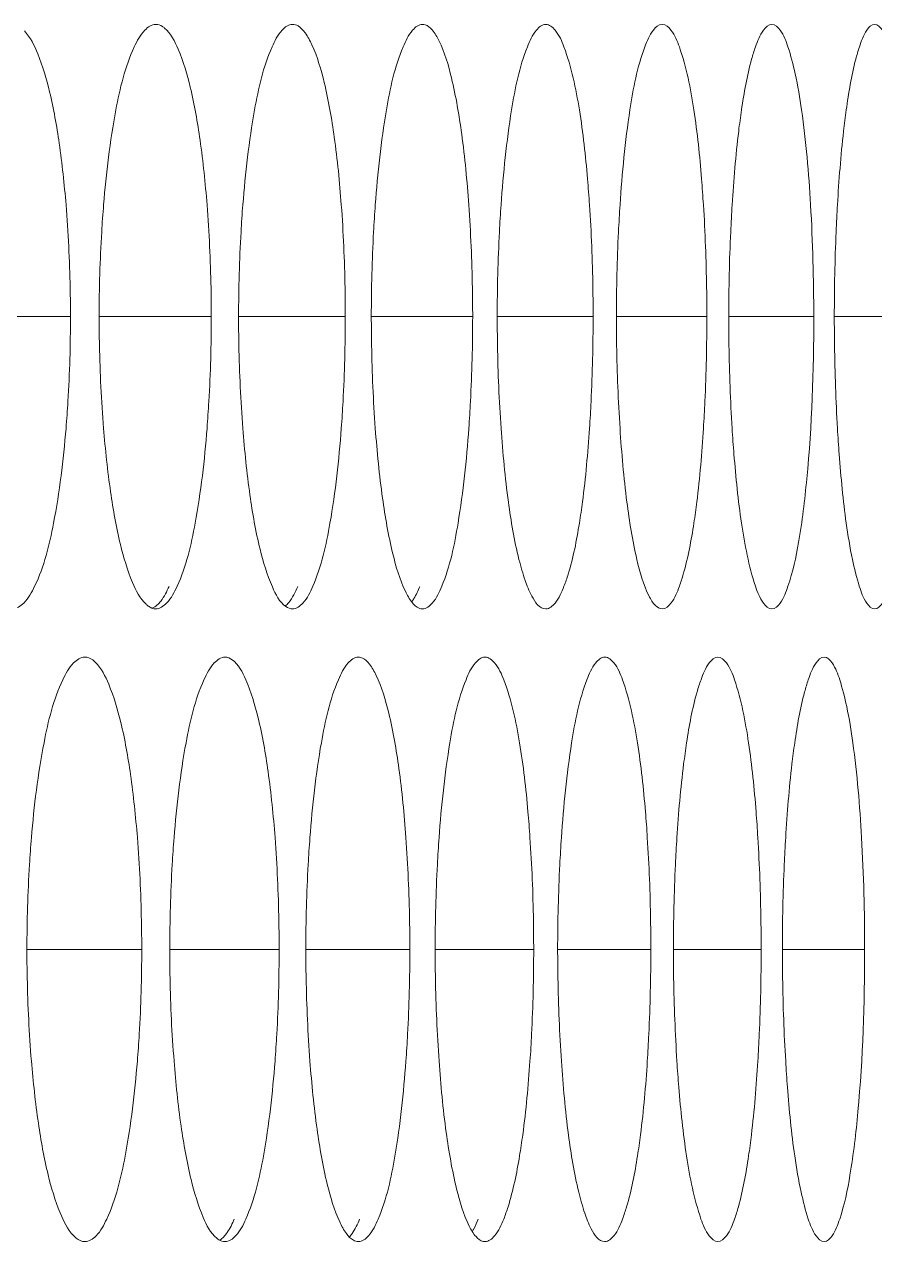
# Model space of a CAD drawing. Header units: millimetres. Extents: x 1177 to 4147, y 93 to 2194.
# Drawn here: x 2907.68 to 2916.4, y 1524.97 to 1537.47 of the extents above; entities that cross this region are included whole.
import ezdxf

# ---------------------------------------------------------------- set-up
doc = ezdxf.new("R2010")
doc.units = ezdxf.units.MM
doc.header["$LTSCALE"] = 0.1
doc.layers.add('标注', color=251, linetype='Continuous', lineweight=9)

msp = doc.modelspace()

# ---------------------------------------------------------------- linework, layer by layer
at = {"layer": '标注'}
for p, q in [((2906.944, 1534.467), (2908.15, 1534.467)), ((2908.444, 1534.467), (2909.595, 1534.467)), ((2909.875, 1534.467), (2910.97, 1534.467)), ((2911.237, 1534.467), (2912.277, 1534.467)), ((2912.529, 1534.467), (2913.513, 1534.467)), ((2913.752, 1534.467), (2914.68, 1534.467)), ((2914.905, 1534.467), (2915.777, 1534.467)), ((2915.988, 1534.467), (2916.804, 1534.467)), ((2907.703, 1527.972), (2908.881, 1527.972)), ((2909.169, 1527.972), (2910.291, 1527.972)), ((2910.565, 1527.972), (2911.632, 1527.972)), ((2911.892, 1527.972), (2912.903, 1527.972)), ((2913.149, 1527.972), (2914.105, 1527.972)), ((2914.337, 1527.972), (2915.237, 1527.972)), ((2915.455, 1527.972), (2916.299, 1527.972))]:
    msp.add_line(p, q, dxfattribs=at)
for points, knots in [([(2909.025, 1537.467), (2908.983, 1537.467), (2908.882, 1537.394), (2908.833, 1537.297), (2908.804, 1537.235)], [0, 0, 0, 0, 0.384136, 1, 1, 1, 1]), ([(2909.115, 1537.429), (2909.108, 1537.435), (2909.082, 1537.455), (2909.049, 1537.467), (2909.025, 1537.467)], [0, 0, 0, 0, 0.282086, 1, 1, 1, 1]), ([(2909.551, 1535.614), (2909.534, 1535.836), (2909.492, 1536.24), (2909.399, 1536.778), (2909.285, 1537.165), (2909.18, 1537.373), (2909.115, 1537.429)], [0, 0, 0, 0, 0.353299, 0.646273, 0.86342, 1, 1, 1, 1]), ([(2910.428, 1537.467), (2910.388, 1537.467), (2910.291, 1537.392), (2910.245, 1537.296), (2910.218, 1537.235)], [0, 0, 0, 0, 0.378328, 1, 1, 1, 1]), ([(2910.929, 1535.614), (2910.912, 1535.846), (2910.871, 1536.268), (2910.775, 1536.818), (2910.671, 1537.179), (2910.57, 1537.371), (2910.514, 1537.433), (2910.485, 1537.45)], [0, 0, 0, 0, 0.364158, 0.661207, 0.874207, 0.947517, 1, 1, 1, 1]), ([(2911.762, 1537.467), (2911.723, 1537.467), (2911.63, 1537.39), (2911.589, 1537.296), (2911.563, 1537.235)], [0, 0, 0, 0, 0.37223, 1, 1, 1, 1]), ([(2912.237, 1535.614), (2912.22, 1535.857), (2912.179, 1536.294), (2912.083, 1536.859), (2911.978, 1537.222), (2911.876, 1537.403), (2911.817, 1537.454), (2911.788, 1537.463)], [0, 0, 0, 0, 0.376417, 0.678059, 0.88637, 0.953961, 1, 1, 1, 1]), ([(2913.027, 1537.467), (2912.989, 1537.467), (2912.9, 1537.388), (2912.862, 1537.296), (2912.838, 1537.235)], [0, 0, 0, 0, 0.36584, 1, 1, 1, 1]), ([(2913.372, 1536.588), (2913.336, 1536.807), (2913.276, 1537.094), (2913.153, 1537.388), (2913.064, 1537.467), (2913.027, 1537.467)], [0, 0, 0, 0, 0.68404, 0.884461, 1, 1, 1, 1]), ([(2914.222, 1537.467), (2914.185, 1537.467), (2914.101, 1537.386), (2914.066, 1537.295), (2914.043, 1537.235)], [0, 0, 0, 0, 0.359161, 1, 1, 1, 1]), ([(2914.547, 1536.588), (2914.514, 1536.807), (2914.456, 1537.094), (2914.342, 1537.386), (2914.258, 1537.467), (2914.222, 1537.467)], [0, 0, 0, 0, 0.688296, 0.888112, 1, 1, 1, 1]), ([(2915.347, 1537.467), (2915.312, 1537.467), (2915.232, 1537.383), (2915.2, 1537.295), (2915.179, 1537.235)], [0, 0, 0, 0, 0.352199, 1, 1, 1, 1]), ([(2915.777, 1534.467), (2915.777, 1534.85), (2915.758, 1535.558), (2915.687, 1536.391), (2915.599, 1536.93), (2915.525, 1537.208), (2915.461, 1537.383), (2915.381, 1537.467), (2915.347, 1537.467)], [0, 0, 0, 0, 0.372429, 0.689732, 0.811883, 0.904664, 0.966442, 1, 1, 1, 1]), ([(2916.402, 1537.467), (2916.369, 1537.467), (2916.293, 1537.381), (2916.265, 1537.295), (2916.245, 1537.235)], [0, 0, 0, 0, 0.34497, 1, 1, 1, 1]), ([(2916.804, 1534.467), (2916.804, 1534.85), (2916.786, 1535.558), (2916.72, 1536.391), (2916.638, 1536.929), (2916.568, 1537.208), (2916.51, 1537.381), (2916.435, 1537.467), (2916.402, 1537.467)], [0, 0, 0, 0, 0.373515, 0.691581, 0.813864, 0.906521, 0.967776, 1, 1, 1, 1]), ([(2908.104, 1535.614), (2908.087, 1535.826), (2908.045, 1536.214), (2907.954, 1536.735), (2907.84, 1537.123), (2907.739, 1537.334), (2907.677, 1537.4)], [0, 0, 0, 0, 0.343252, 0.632232, 0.852748, 1, 1, 1, 1]), ([(2908.804, 1537.235), (2908.709, 1537.032), (2908.581, 1536.487), (2908.516, 1535.94), (2908.49, 1535.614)], [0, 0, 0, 0, 0.407017, 1, 1, 1, 1]), ([(2910.218, 1537.235), (2910.128, 1537.031), (2910.006, 1536.487), (2909.944, 1535.94), (2909.919, 1535.614)], [0, 0, 0, 0, 0.406317, 1, 1, 1, 1]), ([(2911.563, 1537.235), (2911.476, 1537.03), (2911.361, 1536.486), (2911.302, 1535.94), (2911.278, 1535.614)], [0, 0, 0, 0, 0.405644, 1, 1, 1, 1]), ([(2912.838, 1537.235), (2912.755, 1537.029), (2912.647, 1536.485), (2912.591, 1535.94), (2912.568, 1535.614)], [0, 0, 0, 0, 0.405, 1, 1, 1, 1]), ([(2914.043, 1537.235), (2913.965, 1537.028), (2913.863, 1536.484), (2913.81, 1535.94), (2913.789, 1535.614)], [0, 0, 0, 0, 0.404385, 1, 1, 1, 1]), ([(2915.179, 1537.235), (2915.164, 1537.194), (2915.1, 1536.982), (2915.061, 1536.763), (2915.035, 1536.588)], [0, 0, 0, 0, 0.198383, 1, 1, 1, 1]), ([(2916.245, 1537.235), (2916.231, 1537.194), (2916.171, 1536.981), (2916.135, 1536.763), (2916.11, 1536.588)], [0, 0, 0, 0, 0.197891, 1, 1, 1, 1]), ([(2913.476, 1535.614), (2913.47, 1535.703), (2913.445, 1536.028), (2913.41, 1536.353), (2913.372, 1536.588)], [0, 0, 0, 0, 0.272672, 1, 1, 1, 1]), ([(2914.645, 1535.614), (2914.639, 1535.703), (2914.616, 1536.028), (2914.583, 1536.353), (2914.547, 1536.588)], [0, 0, 0, 0, 0.272763, 1, 1, 1, 1]), ([(2915.035, 1536.588), (2915.025, 1536.515), (2914.982, 1536.192), (2914.955, 1535.867), (2914.939, 1535.614)], [0, 0, 0, 0, 0.224658, 1, 1, 1, 1]), ([(2916.11, 1536.588), (2916.1, 1536.515), (2916.06, 1536.192), (2916.035, 1535.866), (2916.02, 1535.614)], [0, 0, 0, 0, 0.224554, 1, 1, 1, 1]), ([(2908.15, 1534.467), (2908.15, 1534.565), (2908.146, 1534.948), (2908.127, 1535.33), (2908.104, 1535.614)], [0, 0, 0, 0, 0.255908, 1, 1, 1, 1]), ([(2908.49, 1535.614), (2908.482, 1535.522), (2908.456, 1535.14), (2908.444, 1534.757), (2908.444, 1534.467)], [0, 0, 0, 0, 0.241932, 1, 1, 1, 1]), ([(2909.595, 1534.467), (2909.595, 1534.565), (2909.591, 1534.948), (2909.573, 1535.33), (2909.551, 1535.614)], [0, 0, 0, 0, 0.255929, 1, 1, 1, 1]), ([(2909.919, 1535.614), (2909.911, 1535.522), (2909.886, 1535.14), (2909.875, 1534.757), (2909.875, 1534.467)], [0, 0, 0, 0, 0.241898, 1, 1, 1, 1]), ([(2910.97, 1534.467), (2910.97, 1534.565), (2910.967, 1534.948), (2910.95, 1535.33), (2910.929, 1535.614)], [0, 0, 0, 0, 0.255949, 1, 1, 1, 1]), ([(2911.278, 1535.614), (2911.271, 1535.522), (2911.247, 1535.14), (2911.237, 1534.757), (2911.237, 1534.467)], [0, 0, 0, 0, 0.241865, 1, 1, 1, 1]), ([(2912.277, 1534.467), (2912.277, 1534.565), (2912.273, 1534.948), (2912.257, 1535.33), (2912.237, 1535.614)], [0, 0, 0, 0, 0.255968, 1, 1, 1, 1]), ([(2912.568, 1535.614), (2912.562, 1535.522), (2912.539, 1535.14), (2912.529, 1534.757), (2912.529, 1534.467)], [0, 0, 0, 0, 0.241834, 1, 1, 1, 1]), ([(2913.513, 1534.467), (2913.513, 1534.565), (2913.51, 1534.948), (2913.495, 1535.33), (2913.476, 1535.614)], [0, 0, 0, 0, 0.255986, 1, 1, 1, 1]), ([(2913.789, 1535.614), (2913.783, 1535.522), (2913.761, 1535.14), (2913.752, 1534.757), (2913.752, 1534.467)], [0, 0, 0, 0, 0.241805, 1, 1, 1, 1]), ([(2914.68, 1534.467), (2914.68, 1534.565), (2914.677, 1534.948), (2914.663, 1535.33), (2914.645, 1535.614)], [0, 0, 0, 0, 0.256003, 1, 1, 1, 1]), ([(2914.939, 1535.614), (2914.934, 1535.522), (2914.913, 1535.14), (2914.905, 1534.757), (2914.905, 1534.467)], [0, 0, 0, 0, 0.241777, 1, 1, 1, 1]), ([(2916.02, 1535.614), (2916.015, 1535.522), (2915.996, 1535.14), (2915.988, 1534.757), (2915.988, 1534.467)], [0, 0, 0, 0, 0.241751, 1, 1, 1, 1]), ([(2908.104, 1533.32), (2908.112, 1533.412), (2908.139, 1533.794), (2908.15, 1534.177), (2908.15, 1534.467)], [0, 0, 0, 0, 0.24194, 1, 1, 1, 1]), ([(2908.444, 1534.467), (2908.444, 1534.369), (2908.448, 1533.986), (2908.467, 1533.604), (2908.49, 1533.32)], [0, 0, 0, 0, 0.255912, 1, 1, 1, 1]), ([(2909.551, 1533.32), (2909.558, 1533.412), (2909.584, 1533.794), (2909.595, 1534.177), (2909.595, 1534.467)], [0, 0, 0, 0, 0.241906, 1, 1, 1, 1]), ([(2909.875, 1534.467), (2909.875, 1534.369), (2909.879, 1533.986), (2909.897, 1533.604), (2909.919, 1533.32)], [0, 0, 0, 0, 0.255933, 1, 1, 1, 1]), ([(2910.929, 1533.32), (2910.936, 1533.412), (2910.96, 1533.794), (2910.97, 1534.177), (2910.97, 1534.467)], [0, 0, 0, 0, 0.241873, 1, 1, 1, 1]), ([(2911.237, 1534.467), (2911.237, 1534.369), (2911.241, 1533.986), (2911.257, 1533.604), (2911.278, 1533.32)], [0, 0, 0, 0, 0.255953, 1, 1, 1, 1]), ([(2912.237, 1533.32), (2912.244, 1533.412), (2912.267, 1533.794), (2912.277, 1534.177), (2912.277, 1534.467)], [0, 0, 0, 0, 0.241842, 1, 1, 1, 1]), ([(2912.529, 1534.467), (2912.529, 1534.369), (2912.533, 1533.986), (2912.548, 1533.604), (2912.568, 1533.32)], [0, 0, 0, 0, 0.255971, 1, 1, 1, 1]), ([(2913.476, 1533.32), (2913.482, 1533.412), (2913.504, 1533.794), (2913.513, 1534.177), (2913.513, 1534.467)], [0, 0, 0, 0, 0.241812, 1, 1, 1, 1]), ([(2913.752, 1534.467), (2913.752, 1534.369), (2913.755, 1533.986), (2913.77, 1533.604), (2913.789, 1533.32)], [0, 0, 0, 0, 0.255989, 1, 1, 1, 1]), ([(2914.645, 1533.32), (2914.651, 1533.412), (2914.671, 1533.794), (2914.68, 1534.177), (2914.68, 1534.467)], [0, 0, 0, 0, 0.241784, 1, 1, 1, 1]), ([(2914.905, 1534.467), (2914.905, 1534.369), (2914.908, 1533.986), (2914.922, 1533.604), (2914.939, 1533.32)], [0, 0, 0, 0, 0.256006, 1, 1, 1, 1]), ([(2915.512, 1531.699), (2915.563, 1531.845), (2915.64, 1532.212), (2915.751, 1533.134), (2915.777, 1533.911), (2915.777, 1534.467)], [0, 0, 0, 0, 0.166119, 0.401654, 1, 1, 1, 1]), ([(2915.988, 1534.467), (2915.988, 1534.369), (2915.991, 1533.986), (2916.004, 1533.604), (2916.02, 1533.32)], [0, 0, 0, 0, 0.256022, 1, 1, 1, 1]), ([(2907.782, 1531.699), (2907.88, 1531.902), (2908.011, 1532.446), (2908.078, 1532.993), (2908.104, 1533.32)], [0, 0, 0, 0, 0.407475, 1, 1, 1, 1]), ([(2908.49, 1533.32), (2908.507, 1533.102), (2908.55, 1532.703), (2908.643, 1532.171), (2908.758, 1531.783), (2908.861, 1531.575), (2908.925, 1531.515)], [0, 0, 0, 0, 0.349668, 0.641268, 0.859711, 1, 1, 1, 1]), ([(2909.244, 1531.699), (2909.338, 1531.903), (2909.463, 1532.447), (2909.526, 1532.994), (2909.551, 1533.32)], [0, 0, 0, 0, 0.406757, 1, 1, 1, 1]), ([(2909.919, 1533.32), (2909.936, 1533.091), (2909.978, 1532.677), (2910.074, 1532.127), (2910.189, 1531.744), (2910.294, 1531.537), (2910.361, 1531.491)], [0, 0, 0, 0, 0.360647, 0.656591, 0.871311, 1, 1, 1, 1]), ([(2910.637, 1531.699), (2910.726, 1531.904), (2910.845, 1532.448), (2910.905, 1532.994), (2910.929, 1533.32)], [0, 0, 0, 0, 0.406066, 1, 1, 1, 1]), ([(2911.278, 1533.32), (2911.296, 1533.08), (2911.338, 1532.648), (2911.435, 1532.089), (2911.54, 1531.726), (2911.642, 1531.542), (2911.698, 1531.486), (2911.727, 1531.474)], [0, 0, 0, 0, 0.372333, 0.672575, 0.882635, 0.952132, 1, 1, 1, 1]), ([(2911.96, 1531.699), (2912.045, 1531.904), (2912.157, 1532.449), (2912.214, 1532.994), (2912.237, 1533.32)], [0, 0, 0, 0, 0.405403, 1, 1, 1, 1]), ([(2912.568, 1533.32), (2912.586, 1533.067), (2912.629, 1532.615), (2912.715, 1532.097), (2912.808, 1531.771), (2912.877, 1531.598), (2912.962, 1531.467), (2913.027, 1531.467)], [0, 0, 0, 0, 0.389161, 0.695877, 0.811486, 0.900262, 1, 1, 1, 1]), ([(2913.372, 1532.346), (2913.384, 1532.419), (2913.43, 1532.742), (2913.459, 1533.067), (2913.476, 1533.32)], [0, 0, 0, 0, 0.224828, 1, 1, 1, 1]), ([(2913.789, 1533.32), (2913.805, 1533.067), (2913.845, 1532.616), (2913.937, 1532.04), (2914.039, 1531.678), (2914.136, 1531.507), (2914.196, 1531.467), (2914.222, 1531.467)], [0, 0, 0, 0, 0.389812, 0.696656, 0.899917, 0.961012, 1, 1, 1, 1]), ([(2914.547, 1532.346), (2914.558, 1532.419), (2914.602, 1532.742), (2914.629, 1533.067), (2914.645, 1533.32)], [0, 0, 0, 0, 0.224714, 1, 1, 1, 1]), ([(2914.939, 1533.32), (2914.945, 1533.231), (2914.968, 1532.906), (2915.001, 1532.581), (2915.035, 1532.346)], [0, 0, 0, 0, 0.272803, 1, 1, 1, 1]), ([(2916.02, 1533.32), (2916.026, 1533.231), (2916.047, 1532.906), (2916.078, 1532.581), (2916.11, 1532.346)], [0, 0, 0, 0, 0.272887, 1, 1, 1, 1]), ([(2913.214, 1531.699), (2913.23, 1531.74), (2913.301, 1531.951), (2913.344, 1532.17), (2913.372, 1532.346)], [0, 0, 0, 0, 0.199302, 1, 1, 1, 1]), ([(2914.398, 1531.699), (2914.413, 1531.74), (2914.48, 1531.952), (2914.52, 1532.171), (2914.547, 1532.346)], [0, 0, 0, 0, 0.198767, 1, 1, 1, 1]), ([(2915.035, 1532.346), (2915.068, 1532.128), (2915.123, 1531.84), (2915.232, 1531.55), (2915.312, 1531.467), (2915.347, 1531.467)], [0, 0, 0, 0, 0.692122, 0.891575, 1, 1, 1, 1]), ([(2916.11, 1532.346), (2916.128, 1532.222), (2916.162, 1532.005), (2916.233, 1531.726), (2916.293, 1531.553), (2916.369, 1531.467), (2916.402, 1531.467)], [0, 0, 0, 0, 0.396145, 0.696516, 0.895316, 1, 1, 1, 1]), ([(2907.553, 1531.467), (2907.596, 1531.467), (2907.701, 1531.538), (2907.752, 1531.637), (2907.782, 1531.699)], [0, 0, 0, 0, 0.389686, 1, 1, 1, 1]), ([(2908.989, 1531.474), (2909.025, 1531.487), (2909.096, 1531.56), (2909.138, 1531.645), (2909.161, 1531.698)], [0, 0, 0, 0, 0.398504, 1, 1, 1, 1]), ([(2909.025, 1531.467), (2909.067, 1531.467), (2909.168, 1531.539), (2909.216, 1531.637), (2909.244, 1531.699)], [0, 0, 0, 0, 0.384127, 1, 1, 1, 1]), ([(2910.356, 1531.496), (2910.368, 1531.506), (2910.423, 1531.565), (2910.458, 1531.639), (2910.482, 1531.698)], [0, 0, 0, 0, 0.193099, 1, 1, 1, 1]), ([(2910.428, 1531.467), (2910.469, 1531.467), (2910.566, 1531.541), (2910.61, 1531.638), (2910.637, 1531.699)], [0, 0, 0, 0, 0.37828, 1, 1, 1, 1]), ([(2911.653, 1531.541), (2911.661, 1531.551), (2911.693, 1531.601), (2911.717, 1531.655), (2911.734, 1531.698)], [0, 0, 0, 0, 0.212146, 1, 1, 1, 1]), ([(2911.762, 1531.467), (2911.801, 1531.467), (2911.894, 1531.544), (2911.935, 1531.638), (2911.96, 1531.699)], [0, 0, 0, 0, 0.372142, 1, 1, 1, 1]), ([(2913.027, 1531.467), (2913.064, 1531.467), (2913.153, 1531.546), (2913.19, 1531.638), (2913.214, 1531.699)], [0, 0, 0, 0, 0.36571, 1, 1, 1, 1]), ([(2914.222, 1531.467), (2914.258, 1531.467), (2914.342, 1531.548), (2914.376, 1531.638), (2914.398, 1531.699)], [0, 0, 0, 0, 0.358988, 1, 1, 1, 1]), ([(2915.347, 1531.467), (2915.381, 1531.467), (2915.461, 1531.551), (2915.492, 1531.639), (2915.512, 1531.699)], [0, 0, 0, 0, 0.351982, 1, 1, 1, 1]), ([(2916.402, 1531.467), (2916.435, 1531.467), (2916.51, 1531.553), (2916.538, 1531.639), (2916.557, 1531.699)], [0, 0, 0, 0, 0.34471, 1, 1, 1, 1]), ([(2908.925, 1531.515), (2908.933, 1531.507), (2908.961, 1531.483), (2908.998, 1531.467), (2909.025, 1531.467)], [0, 0, 0, 0, 0.288207, 1, 1, 1, 1]), ([(2908.298, 1530.972), (2908.254, 1530.972), (2908.151, 1530.9), (2908.101, 1530.802), (2908.071, 1530.74)], [0, 0, 0, 0, 0.386933, 1, 1, 1, 1]), ([(2908.404, 1530.92), (2908.396, 1530.928), (2908.366, 1530.954), (2908.326, 1530.972), (2908.298, 1530.972)], [0, 0, 0, 0, 0.288854, 1, 1, 1, 1]), ([(2908.836, 1529.119), (2908.819, 1529.336), (2908.778, 1529.732), (2908.685, 1530.261), (2908.571, 1530.649), (2908.468, 1530.858), (2908.404, 1530.92)], [0, 0, 0, 0, 0.348125, 0.639047, 0.857939, 1, 1, 1, 1]), ([(2909.735, 1530.972), (2909.694, 1530.972), (2909.595, 1530.898), (2909.548, 1530.801), (2909.52, 1530.74)], [0, 0, 0, 0, 0.381268, 1, 1, 1, 1]), ([(2910.249, 1529.119), (2910.232, 1529.346), (2910.19, 1529.758), (2910.096, 1530.305), (2909.981, 1530.689), (2909.876, 1530.896), (2909.809, 1530.945)], [0, 0, 0, 0, 0.358786, 0.65392, 0.869192, 1, 1, 1, 1]), ([(2911.104, 1530.972), (2911.064, 1530.972), (2910.969, 1530.896), (2910.926, 1530.801), (2910.899, 1530.74)], [0, 0, 0, 0, 0.375316, 1, 1, 1, 1]), ([(2911.592, 1529.119), (2911.575, 1529.356), (2911.534, 1529.786), (2911.438, 1530.343), (2911.333, 1530.706), (2911.231, 1530.892), (2911.174, 1530.949), (2911.145, 1530.962)], [0, 0, 0, 0, 0.370156, 0.669475, 0.880231, 0.950761, 1, 1, 1, 1]), ([(2912.403, 1530.972), (2912.365, 1530.972), (2912.274, 1530.894), (2912.234, 1530.801), (2912.209, 1530.74)], [0, 0, 0, 0, 0.369072, 1, 1, 1, 1]), ([(2912.758, 1530.092), (2912.722, 1530.312), (2912.66, 1530.6), (2912.532, 1530.894), (2912.442, 1530.972), (2912.403, 1530.972)], [0, 0, 0, 0, 0.68191, 0.882647, 1, 1, 1, 1]), ([(2913.633, 1530.972), (2913.596, 1530.972), (2913.509, 1530.892), (2913.473, 1530.8), (2913.449, 1530.74)], [0, 0, 0, 0, 0.362536, 1, 1, 1, 1]), ([(2913.968, 1530.092), (2913.934, 1530.312), (2913.875, 1530.599), (2913.756, 1530.892), (2913.67, 1530.972), (2913.633, 1530.972)], [0, 0, 0, 0, 0.686169, 0.886283, 1, 1, 1, 1]), ([(2914.793, 1530.972), (2914.757, 1530.972), (2914.675, 1530.889), (2914.642, 1530.8), (2914.62, 1530.74)], [0, 0, 0, 0, 0.355714, 1, 1, 1, 1]), ([(2915.108, 1530.092), (2915.076, 1530.311), (2915.02, 1530.598), (2914.91, 1530.889), (2914.828, 1530.972), (2914.793, 1530.972)], [0, 0, 0, 0, 0.690419, 0.889948, 1, 1, 1, 1]), ([(2915.883, 1530.972), (2915.849, 1530.972), (2915.771, 1530.887), (2915.741, 1530.8), (2915.721, 1530.74)], [0, 0, 0, 0, 0.348617, 1, 1, 1, 1]), ([(2916.299, 1527.972), (2916.299, 1528.354), (2916.281, 1529.063), (2916.212, 1529.896), (2916.127, 1530.434), (2916.055, 1530.713), (2915.994, 1530.887), (2915.917, 1530.972), (2915.883, 1530.972)], [0, 0, 0, 0, 0.372977, 0.690664, 0.812881, 0.905598, 0.967111, 1, 1, 1, 1]), ([(2908.071, 1530.74), (2907.975, 1530.537), (2907.843, 1529.993), (2907.776, 1529.445), (2907.749, 1529.119)], [0, 0, 0, 0, 0.407378, 1, 1, 1, 1]), ([(2909.52, 1530.74), (2909.427, 1530.536), (2909.302, 1529.992), (2909.239, 1529.445), (2909.213, 1529.119)], [0, 0, 0, 0, 0.406664, 1, 1, 1, 1]), ([(2910.899, 1530.74), (2910.811, 1530.535), (2910.692, 1529.991), (2910.632, 1529.445), (2910.607, 1529.119)], [0, 0, 0, 0, 0.405977, 1, 1, 1, 1]), ([(2912.209, 1530.74), (2912.125, 1530.534), (2912.013, 1529.99), (2911.955, 1529.445), (2911.932, 1529.119)], [0, 0, 0, 0, 0.405318, 1, 1, 1, 1]), ([(2913.449, 1530.74), (2913.369, 1530.533), (2913.264, 1529.989), (2913.209, 1529.445), (2913.187, 1529.119)], [0, 0, 0, 0, 0.404689, 1, 1, 1, 1]), ([(2914.62, 1530.74), (2914.605, 1530.699), (2914.538, 1530.487), (2914.498, 1530.268), (2914.472, 1530.092)], [0, 0, 0, 0, 0.198639, 1, 1, 1, 1]), ([(2915.721, 1530.74), (2915.707, 1530.699), (2915.644, 1530.486), (2915.607, 1530.268), (2915.582, 1530.092)], [0, 0, 0, 0, 0.198134, 1, 1, 1, 1]), ([(2912.865, 1529.119), (2912.859, 1529.208), (2912.834, 1529.533), (2912.797, 1529.858), (2912.758, 1530.092)], [0, 0, 0, 0, 0.272625, 1, 1, 1, 1]), ([(2914.069, 1529.119), (2914.064, 1529.208), (2914.04, 1529.533), (2914.005, 1529.858), (2913.968, 1530.092)], [0, 0, 0, 0, 0.272718, 1, 1, 1, 1]), ([(2914.472, 1530.092), (2914.461, 1530.02), (2914.417, 1529.697), (2914.389, 1529.371), (2914.373, 1529.119)], [0, 0, 0, 0, 0.224713, 1, 1, 1, 1]), ([(2915.203, 1529.119), (2915.198, 1529.208), (2915.176, 1529.533), (2915.143, 1529.858), (2915.108, 1530.092)], [0, 0, 0, 0, 0.272807, 1, 1, 1, 1]), ([(2915.582, 1530.092), (2915.571, 1530.02), (2915.53, 1529.697), (2915.504, 1529.371), (2915.489, 1529.119)], [0, 0, 0, 0, 0.224605, 1, 1, 1, 1]), ([(2907.749, 1529.119), (2907.742, 1529.027), (2907.714, 1528.645), (2907.703, 1528.262), (2907.703, 1527.972)], [0, 0, 0, 0, 0.24195, 1, 1, 1, 1]), ([(2908.881, 1527.972), (2908.881, 1528.07), (2908.877, 1528.452), (2908.859, 1528.835), (2908.836, 1529.119)], [0, 0, 0, 0, 0.255919, 1, 1, 1, 1]), ([(2909.213, 1529.119), (2909.205, 1529.027), (2909.179, 1528.645), (2909.169, 1528.262), (2909.169, 1527.972)], [0, 0, 0, 0, 0.241915, 1, 1, 1, 1]), ([(2910.291, 1527.972), (2910.291, 1528.07), (2910.288, 1528.452), (2910.27, 1528.835), (2910.249, 1529.119)], [0, 0, 0, 0, 0.255939, 1, 1, 1, 1]), ([(2910.607, 1529.119), (2910.6, 1529.027), (2910.575, 1528.645), (2910.565, 1528.262), (2910.565, 1527.972)], [0, 0, 0, 0, 0.241881, 1, 1, 1, 1]), ([(2911.632, 1527.972), (2911.632, 1528.07), (2911.629, 1528.452), (2911.612, 1528.835), (2911.592, 1529.119)], [0, 0, 0, 0, 0.255958, 1, 1, 1, 1]), ([(2911.932, 1529.119), (2911.925, 1529.027), (2911.902, 1528.645), (2911.892, 1528.262), (2911.892, 1527.972)], [0, 0, 0, 0, 0.24185, 1, 1, 1, 1]), ([(2912.903, 1527.972), (2912.903, 1528.07), (2912.9, 1528.452), (2912.885, 1528.835), (2912.865, 1529.119)], [0, 0, 0, 0, 0.255977, 1, 1, 1, 1]), ([(2913.187, 1529.119), (2913.181, 1529.027), (2913.159, 1528.645), (2913.149, 1528.262), (2913.149, 1527.972)], [0, 0, 0, 0, 0.24182, 1, 1, 1, 1]), ([(2914.105, 1527.972), (2914.105, 1528.07), (2914.102, 1528.452), (2914.088, 1528.835), (2914.069, 1529.119)], [0, 0, 0, 0, 0.255994, 1, 1, 1, 1]), ([(2914.373, 1529.119), (2914.367, 1529.027), (2914.346, 1528.645), (2914.337, 1528.262), (2914.337, 1527.972)], [0, 0, 0, 0, 0.241791, 1, 1, 1, 1]), ([(2915.237, 1527.972), (2915.237, 1528.07), (2915.234, 1528.452), (2915.221, 1528.835), (2915.203, 1529.119)], [0, 0, 0, 0, 0.256011, 1, 1, 1, 1]), ([(2915.489, 1529.119), (2915.483, 1529.027), (2915.463, 1528.645), (2915.455, 1528.262), (2915.455, 1527.972)], [0, 0, 0, 0, 0.241764, 1, 1, 1, 1]), ([(2907.703, 1527.972), (2907.703, 1527.874), (2907.707, 1527.491), (2907.726, 1527.108), (2907.749, 1526.825)], [0, 0, 0, 0, 0.255902, 1, 1, 1, 1]), ([(2908.836, 1526.825), (2908.844, 1526.917), (2908.87, 1527.299), (2908.881, 1527.682), (2908.881, 1527.972)], [0, 0, 0, 0, 0.241923, 1, 1, 1, 1]), ([(2909.169, 1527.972), (2909.169, 1527.874), (2909.172, 1527.491), (2909.19, 1527.108), (2909.213, 1526.825)], [0, 0, 0, 0, 0.255923, 1, 1, 1, 1]), ([(2910.249, 1526.825), (2910.256, 1526.917), (2910.281, 1527.299), (2910.291, 1527.682), (2910.291, 1527.972)], [0, 0, 0, 0, 0.241889, 1, 1, 1, 1]), ([(2910.565, 1527.972), (2910.565, 1527.874), (2910.569, 1527.491), (2910.586, 1527.108), (2910.607, 1526.825)], [0, 0, 0, 0, 0.255943, 1, 1, 1, 1]), ([(2911.592, 1526.825), (2911.599, 1526.917), (2911.622, 1527.299), (2911.632, 1527.682), (2911.632, 1527.972)], [0, 0, 0, 0, 0.241857, 1, 1, 1, 1]), ([(2911.892, 1527.972), (2911.892, 1527.874), (2911.895, 1527.491), (2911.912, 1527.109), (2911.932, 1526.825)], [0, 0, 0, 0, 0.255962, 1, 1, 1, 1]), ([(2912.865, 1526.825), (2912.872, 1526.917), (2912.894, 1527.299), (2912.903, 1527.682), (2912.903, 1527.972)], [0, 0, 0, 0, 0.241827, 1, 1, 1, 1]), ([(2913.149, 1527.972), (2913.149, 1527.874), (2913.153, 1527.491), (2913.168, 1527.109), (2913.187, 1526.825)], [0, 0, 0, 0, 0.25598, 1, 1, 1, 1]), ([(2914.069, 1526.825), (2914.075, 1526.917), (2914.096, 1527.299), (2914.105, 1527.682), (2914.105, 1527.972)], [0, 0, 0, 0, 0.241798, 1, 1, 1, 1]), ([(2914.337, 1527.972), (2914.337, 1527.874), (2914.34, 1527.491), (2914.355, 1527.109), (2914.373, 1526.825)], [0, 0, 0, 0, 0.255998, 1, 1, 1, 1]), ([(2915.203, 1526.825), (2915.209, 1526.917), (2915.229, 1527.299), (2915.237, 1527.682), (2915.237, 1527.972)], [0, 0, 0, 0, 0.241771, 1, 1, 1, 1]), ([(2915.455, 1527.972), (2915.455, 1527.874), (2915.458, 1527.491), (2915.472, 1527.109), (2915.489, 1526.825)], [0, 0, 0, 0, 0.256014, 1, 1, 1, 1]), ([(2916.043, 1525.204), (2916.093, 1525.35), (2916.167, 1525.717), (2916.274, 1526.639), (2916.299, 1527.416), (2916.299, 1527.972)], [0, 0, 0, 0, 0.165903, 0.40142, 1, 1, 1, 1]), ([(2907.749, 1526.825), (2907.767, 1526.612), (2907.809, 1526.221), (2907.902, 1525.698), (2908.016, 1525.309), (2908.118, 1525.1), (2908.18, 1525.034)], [0, 0, 0, 0, 0.344652, 0.634249, 0.854362, 1, 1, 1, 1]), ([(2908.522, 1525.204), (2908.617, 1525.407), (2908.746, 1525.951), (2908.81, 1526.498), (2908.836, 1526.825)], [0, 0, 0, 0, 0.407112, 1, 1, 1, 1]), ([(2909.213, 1526.825), (2909.23, 1526.601), (2909.273, 1526.195), (2909.367, 1525.654), (2909.482, 1525.268), (2909.586, 1525.061), (2909.652, 1525.006)], [0, 0, 0, 0, 0.354996, 0.648712, 0.865362, 1, 1, 1, 1]), ([(2909.949, 1525.204), (2910.041, 1525.408), (2910.162, 1525.952), (2910.224, 1526.498), (2910.249, 1526.825)], [0, 0, 0, 0, 0.406408, 1, 1, 1, 1]), ([(2910.607, 1526.825), (2910.625, 1526.591), (2910.667, 1526.167), (2910.763, 1525.614), (2910.868, 1525.253), (2910.969, 1525.063), (2911.024, 1525.002), (2911.053, 1524.986)], [0, 0, 0, 0, 0.366167, 0.664077, 0.876453, 0.948818, 1, 1, 1, 1]), ([(2911.307, 1525.204), (2911.395, 1525.409), (2911.51, 1525.953), (2911.568, 1526.499), (2911.592, 1526.825)], [0, 0, 0, 0, 0.405731, 1, 1, 1, 1]), ([(2911.932, 1526.825), (2911.949, 1526.58), (2911.991, 1526.14), (2912.088, 1525.573), (2912.194, 1525.21), (2912.296, 1525.031), (2912.355, 1524.981), (2912.383, 1524.974)], [0, 0, 0, 0, 0.378761, 0.681383, 0.888916, 0.955378, 1, 1, 1, 1]), ([(2912.758, 1525.851), (2912.77, 1525.924), (2912.818, 1526.247), (2912.848, 1526.572), (2912.865, 1526.825)], [0, 0, 0, 0, 0.224887, 1, 1, 1, 1]), ([(2913.187, 1526.825), (2913.204, 1526.572), (2913.246, 1526.12), (2913.329, 1525.602), (2913.42, 1525.276), (2913.487, 1525.104), (2913.569, 1524.972), (2913.633, 1524.972)], [0, 0, 0, 0, 0.390043, 0.697257, 0.812903, 0.901523, 1, 1, 1, 1]), ([(2913.968, 1525.851), (2913.98, 1525.924), (2914.025, 1526.247), (2914.053, 1526.572), (2914.069, 1526.825)], [0, 0, 0, 0, 0.22477, 1, 1, 1, 1]), ([(2914.373, 1526.825), (2914.378, 1526.736), (2914.402, 1526.41), (2914.436, 1526.086), (2914.472, 1525.851)], [0, 0, 0, 0, 0.272759, 1, 1, 1, 1]), ([(2915.108, 1525.851), (2915.119, 1525.924), (2915.162, 1526.247), (2915.188, 1526.572), (2915.203, 1526.825)], [0, 0, 0, 0, 0.224659, 1, 1, 1, 1]), ([(2915.489, 1526.825), (2915.494, 1526.736), (2915.516, 1526.411), (2915.548, 1526.086), (2915.582, 1525.851)], [0, 0, 0, 0, 0.272845, 1, 1, 1, 1]), ([(2912.596, 1525.204), (2912.612, 1525.245), (2912.685, 1525.456), (2912.729, 1525.675), (2912.758, 1525.851)], [0, 0, 0, 0, 0.199577, 1, 1, 1, 1]), ([(2913.815, 1525.204), (2913.83, 1525.245), (2913.899, 1525.456), (2913.941, 1525.675), (2913.968, 1525.851)], [0, 0, 0, 0, 0.199032, 1, 1, 1, 1]), ([(2914.472, 1525.851), (2914.505, 1525.632), (2914.562, 1525.345), (2914.675, 1525.054), (2914.757, 1524.972), (2914.793, 1524.972)], [0, 0, 0, 0, 0.690007, 0.889741, 1, 1, 1, 1]), ([(2914.964, 1525.204), (2914.979, 1525.245), (2915.044, 1525.457), (2915.082, 1525.676), (2915.108, 1525.851)], [0, 0, 0, 0, 0.198508, 1, 1, 1, 1]), ([(2915.582, 1525.851), (2915.599, 1525.727), (2915.635, 1525.51), (2915.709, 1525.231), (2915.771, 1525.057), (2915.849, 1524.972), (2915.883, 1524.972)], [0, 0, 0, 0, 0.394755, 0.694432, 0.893483, 1, 1, 1, 1]), ([(2908.298, 1524.972), (2908.341, 1524.972), (2908.443, 1525.043), (2908.493, 1525.142), (2908.522, 1525.204)], [0, 0, 0, 0, 0.386942, 1, 1, 1, 1]), ([(2909.681, 1524.987), (2909.712, 1525.006), (2909.771, 1525.076), (2909.81, 1525.155), (2909.831, 1525.203)], [0, 0, 0, 0, 0.409155, 1, 1, 1, 1]), ([(2909.735, 1524.972), (2909.777, 1524.972), (2909.876, 1525.045), (2909.922, 1525.142), (2909.949, 1525.204)], [0, 0, 0, 0, 0.38124, 1, 1, 1, 1]), ([(2911.014, 1525.02), (2911.023, 1525.031), (2911.066, 1525.087), (2911.096, 1525.151), (2911.117, 1525.203)], [0, 0, 0, 0, 0.202158, 1, 1, 1, 1]), ([(2911.104, 1524.972), (2911.144, 1524.972), (2911.239, 1525.047), (2911.281, 1525.143), (2911.307, 1525.204)], [0, 0, 0, 0, 0.375248, 1, 1, 1, 1]), ([(2912.276, 1525.078), (2912.281, 1525.087), (2912.303, 1525.127), (2912.321, 1525.17), (2912.333, 1525.203)], [0, 0, 0, 0, 0.222587, 1, 1, 1, 1]), ([(2912.403, 1524.972), (2912.442, 1524.972), (2912.532, 1525.049), (2912.571, 1525.143), (2912.596, 1525.204)], [0, 0, 0, 0, 0.368963, 1, 1, 1, 1]), ([(2913.633, 1524.972), (2913.67, 1524.972), (2913.756, 1525.052), (2913.792, 1525.143), (2913.815, 1525.204)], [0, 0, 0, 0, 0.362385, 1, 1, 1, 1]), ([(2914.793, 1524.972), (2914.828, 1524.972), (2914.91, 1525.054), (2914.942, 1525.143), (2914.964, 1525.204)], [0, 0, 0, 0, 0.35552, 1, 1, 1, 1]), ([(2915.883, 1524.972), (2915.917, 1524.972), (2915.994, 1525.057), (2916.023, 1525.144), (2916.043, 1525.204)], [0, 0, 0, 0, 0.348379, 1, 1, 1, 1]), ([(2908.18, 1525.034), (2908.189, 1525.024), (2908.221, 1524.994), (2908.266, 1524.972), (2908.298, 1524.972)], [0, 0, 0, 0, 0.294748, 1, 1, 1, 1]), ([(2909.652, 1525.006), (2909.658, 1525.001), (2909.683, 1524.983), (2909.714, 1524.972), (2909.735, 1524.972)], [0, 0, 0, 0, 0.281138, 1, 1, 1, 1]), ([(2912.383, 1524.974), (2912.386, 1524.974), (2912.393, 1524.972), (2912.4, 1524.972), (2912.403, 1524.972)], [0, 0, 0, 0, 0.50399, 1, 1, 1, 1])]:
    msp.add_open_spline(points, degree=3, knots=knots, dxfattribs=at)
for points in [[(2910.485, 1537.45), (2910.468, 1537.46), (2910.448, 1537.467), (2910.428, 1537.467)], [(2911.788, 1537.463), (2911.78, 1537.466), (2911.771, 1537.467), (2911.762, 1537.467)], [(2910.361, 1531.491), (2910.381, 1531.477), (2910.405, 1531.467), (2910.428, 1531.467)], [(2911.727, 1531.474), (2911.738, 1531.47), (2911.75, 1531.467), (2911.762, 1531.467)], [(2909.809, 1530.945), (2909.788, 1530.96), (2909.761, 1530.972), (2909.735, 1530.972)], [(2911.145, 1530.962), (2911.133, 1530.968), (2911.118, 1530.972), (2911.104, 1530.972)], [(2911.053, 1524.986), (2911.068, 1524.978), (2911.086, 1524.972), (2911.104, 1524.972)]]:
    msp.add_open_spline(points, degree=3, dxfattribs=at)

doc.saveas('drawing.dxf')
